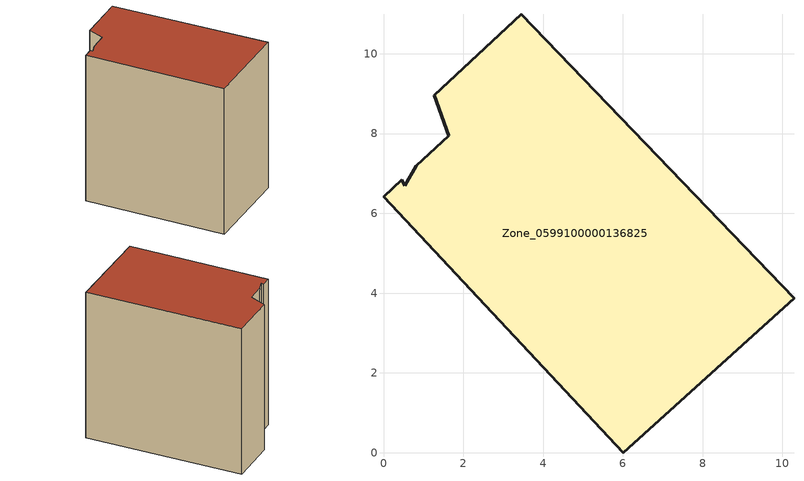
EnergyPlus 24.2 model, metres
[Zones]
Zone_0599100000136825
 floor ground (C_G): 0.54,6.7 0.82,7.19 1.64,7.95 1.27,8.96 3.45,10.99 10.29,3.87 6.01,0 0,6.42 0.46,6.85 z0
 wall outside (C_F): 0,6.42 6.01,0 10.29,3.87 3.45,10.99 1.27,8.96 1.64,7.95 0.82,7.19 0.54,6.7 0.46,6.85 0,6.42 z0:9.77
 roof outside (C_R): 0.82,7.19 0.54,6.7 0.46,6.85 0,6.42 6.01,0 10.29,3.87 3.45,10.99 1.27,8.96 1.64,7.95 z9.77
[BUILDING]
Pand.0599100000136825: North Axis=0; Terrain=City; Loads Convergence Tolerance Value=0.04; Temperature Convergence Tolerance Value=0.4; Solar Distribution=FullExterior; Maximum Number of Warmup Days=25; Minimum Number of Warmup Days=1
[Site:Location]
Rotterdam.The.Hague.AP_ZH_NLD Design_Conditions: Latitude=51.96; Longitude=4.45; Time Zone=1; Elevation=-4.5
[SITE:GROUNDTEMPERATURE:BUILDINGSURFACE]
18, 18, 18, 18, 18, 18, 18, 18, 18, 18, 18, 18
[MATERIAL] Thermal Absorptance=0.9; Solar Absorptance=0.7; Visible Absorptance=0.7
Name | Roughness | Thickness | Conductivity | Density | Specific Heat
G.TI.1946 | MediumSmooth | 0.15 | 1 | 540 | 1210
F.TI.1946 | Rough | 0.3 | 0.857143 | 1920 | 840
R.TI.1946 | MediumRough | 0.2 | 0.1 | 1500 | 1000
[CONSTRUCTION]
C_G: G.TI.1946
C_F: F.TI.1946
C_R: R.TI.1946
[ZONE]
Zone_0599100000136825: Type=1; Multiplier=1; Ceiling Height=Autocalculate; Volume=Autocalculate; Floor Area=autocalculate; Part of Total Floor Area=Yes
[ZONEINFILTRATION:DESIGNFLOWRATE]
Infil_Zone_0599100000136825: Zone or ZoneList or Space or SpaceList=Zone_0599100000136825; Schedule=AlwaysOn; Design Flow Rate Calculation Method=Flow/Area; Flow Rate per Floor Area=0.003; Constant Term Coefficient=1; Temperature Term Coefficient=0; Velocity Term Coefficient=0; Velocity Squared Term Coefficient=0
[HVACTEMPLATE:ZONE:IDEALLOADSAIRSYSTEM]
Zone_0599100000136825: Maximum Heating Supply Air Temperature=50; Minimum Cooling Supply Air Temperature=13; Maximum Heating Supply Air Humidity Ratio=0.0156; Minimum Cooling Supply Air Humidity Ratio=0.0077; Heating Limit=NoLimit; Cooling Limit=NoLimit; Dehumidification Control Type=ConstantSensibleHeatRatio; Cooling Sensible Heat Ratio=0.7; Dehumidification Setpoint=60; Humidification Control Type=None; Humidification Setpoint=30; Outdoor Air Method=None; Outdoor Air Flow Rate per Person=0.00944; Outdoor Air Flow Rate per Zone Floor Area=0; Outdoor Air Flow Rate per Zone=0; Demand Controlled Ventilation Type=None; Outdoor Air Economizer Type=NoEconomizer; Heat Recovery Type=None; Sensible Heat Recovery Effectiveness=0.7; Latent Heat Recovery Effectiveness=0.65
[ZONECONTROL:THERMOSTAT]
ThermostatControl_Zone_0599100000136825: Zone or ZoneList=Zone_0599100000136825; Control Type Schedule=DualSetpointControlType; Control 1=Thermostat_Zone_0599100000136825; Temperature Difference Between Cutout And Setpoint=0
[THERMOSTATSETPOINT:DUALSETPOINT]
Thermostat_Zone_0599100000136825: Heating Setpoint Temperature Schedule=HeatingSetpoint_Zone_0599100000136825; Cooling Setpoint Temperature Schedule=CoolingSetpoint_Zone_0599100000136825
[SCHEDULE:COMPACT]
HeatingSetpoint_Zone_0599100000136825: Through: 12/31, For: AllDays, Until: 24:00, 21
CoolingSetpoint_Zone_0599100000136825: Through: 12/31, For: AllDays, Until: 24:00, 24
DualSetpointControlType: Through: 12/31, For: AllDays, Until: 24:00, 4
AlwaysOn: Through: 12/31, For: AllDays, Until: 24:00, 1
